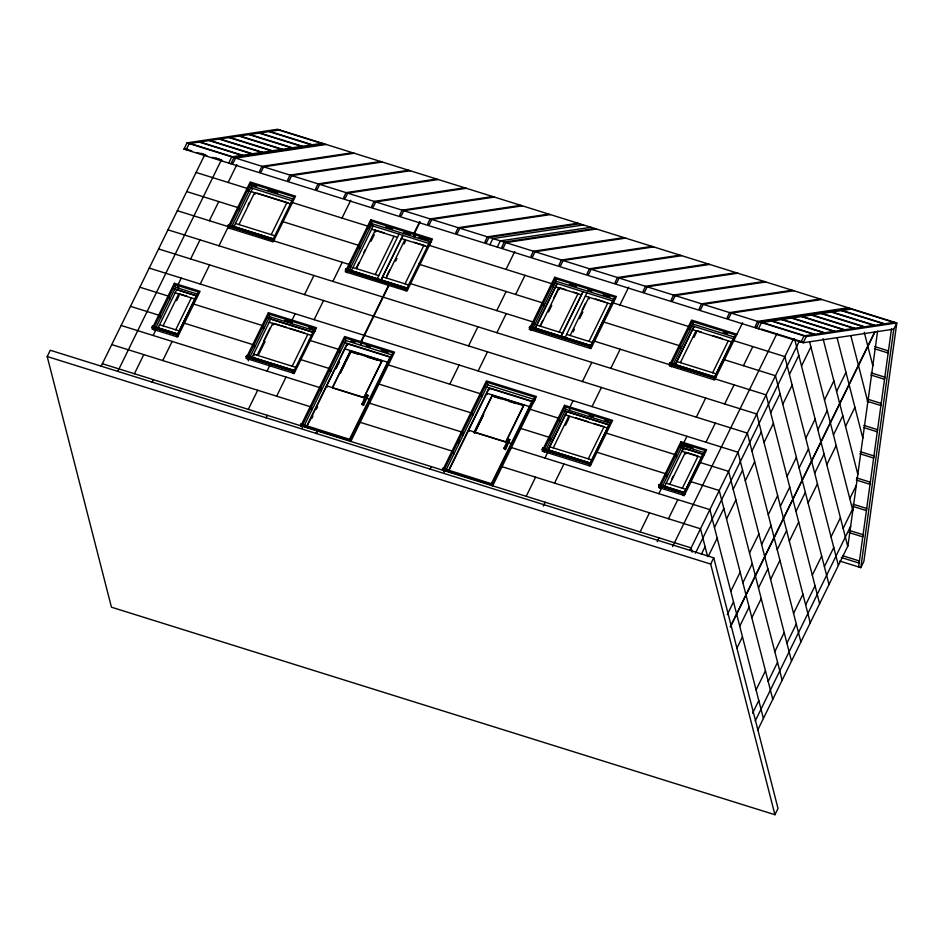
<?xml version="1.0" encoding="UTF-8"?>
<svg xmlns="http://www.w3.org/2000/svg" width="944" height="944" viewBox="0 0 944 944"><rect width="100%" height="100%" fill="white"/><g stroke="black" fill="none" stroke-linecap="round" stroke-linejoin="round"><path stroke-width="1.42" d="M877.613 330.99L847.936 545.903L757.584 730.349M858.615 567.002L891.549 328.5M893.767 329.149L860.81 567.686L863.866 561.456L896.8 322.954L277.595 129.269L187.018 142.874L183.962 149.105L803.191 342.755L893.767 329.149L896.8 322.954L806.223 336.571L187.018 142.874M47.2 356.537L50.28 350.259L713.758 557.81L778.009 808.453L774.93 814.731L111.451 607.193L47.2 356.537L710.69 564.075L774.93 814.731M186.157 149.789L189.213 143.559L279.813 129.965M101.126 366.284L204.4 155.453M117.752 371.476L221.439 159.819M228.708 163.1L231.752 156.869M230.902 163.784L233.97 157.565L324.547 143.948M152.161 327.367L177.649 334.766L152.161 327.367L152.586 326.105L177.838 333.999L177.944 335.899L176.469 334.978L176.894 333.704L177.378 334.86M153.636 328.288L152.692 327.993L153.518 326.4L154.474 328.642M153.117 329.338L174.994 284.675L198.37 291.991L176.493 336.642M155.63 328.193L175.667 287.306L174.994 284.675M134.414 373.753L143.783 354.625M153.152 335.498L155.76 330.164M181.26 278.102L177.637 285.501L178.31 288.132L178.829 287.082M190.629 258.975L200.01 239.847M209.379 220.719L218.748 201.591M228.118 182.463L236.861 164.61M158.049 327.875L176.729 289.596M163.088 325.833L178.723 293.938M176.634 300.664L179.136 295.555M175.726 329.786L191.349 297.891M228.047 226.1L273.158 239.634L273.453 240.755L273.335 238.867L272.91 240.13L227.988 225.84L228.472 224.837L274.574 239.221M152.137 382.237L153.388 379.689M162.757 360.561L172.138 341.433M200.246 284.038L209.615 264.91M218.984 245.782L250.231 182.003L295.566 196.175L273.17 241.876L227.834 227.705M229.003 228.07L250.88 183.407L293.879 196.859L272.002 241.511M177.673 333.916L196.364 295.743L173.92 288.722M231.445 227.091L251.552 186.039L250.88 183.407M233.947 226.607L252.614 188.328M248.083 205.013L249.334 202.464M238.985 224.566L254.609 192.67L255.022 194.287M271.235 234.655L286.858 202.759M246.195 356.785L294.115 371.193L246.195 356.785L246.62 355.522L294.292 370.426L294.41 372.325L293.466 372.03M247.163 358.755L269.028 314.092L314.836 328.418L292.959 373.081M249.676 357.611L269.713 316.724L269.028 314.092M252.095 357.292L270.763 319.013M263.73 340.796L269.984 328.052M257.134 355.251L272.757 323.355L273.17 324.972M258.798 354.319L265.052 341.563M248.307 409.377L257.677 390.25M267.046 371.122L269.665 365.788M295.165 313.738L291.543 321.137L292.215 323.757M304.534 294.611L313.904 275.471M342.023 218.088L350.767 200.234M266.043 417.862L267.294 415.313M276.663 396.185L286.032 377.057M314.151 319.674L323.521 300.546M332.89 281.418L342.259 262.29M292.192 366.213L307.815 334.318M345.492 270.185L406.699 289.336L345.421 269.925L345.917 268.922L408.374 288.427M346.448 272.155L371.44 221.12L430.794 239.682L405.79 290.717M348.938 271.07L372.113 223.752L371.44 221.12M351.38 270.692L373.175 226.041M356.171 268.19L358.755 262.916M363.912 252.378L365.21 249.735M356.419 268.651L375.169 230.383L375.582 232M371.063 241.239L374.296 234.643M300.522 425.248L300.947 423.986L350.531 439.644L350.602 441.379L350.307 440.246L300.522 425.248L350.059 440.754L350.531 439.644M300.829 425.803L344.572 336.512L394.568 352.159L350.826 441.45M375.252 274.539L394.002 236.271M301.997 426.169L345.221 337.928L392.893 352.844L349.669 441.084L349.374 439.951M304.546 424.977L345.893 340.56L345.221 337.928M377.222 278.775L399.017 234.124M306.906 425.697L347.215 343.415L347.687 345.244M306.847 426.546L347.368 343.84L390.084 357.21M311.673 418.617L312.96 415.985M316.334 409.236L317.609 406.628M336.17 368.608L337.456 365.965M338.094 364.832L339.368 362.225M386.58 276.179L389.813 269.595M332.382 387.606L350.507 350.613L350.826 351.876L346.295 361.115M386.19 277.961L404.941 239.693L405.354 241.31L404.056 243.953M340.395 372.691L350.755 351.557M340.477 373.01L345.008 363.759M395.654 261.11L396.952 258.467M315.91 433.461L317.16 430.912M388.491 285.312L360.396 342.672L361.068 345.303M419.632 221.746L413.496 234.277L414.168 236.909M316.358 433.603L317.609 431.054M388.94 285.442L360.844 342.814L361.517 345.445M420.08 221.887L413.944 234.419L414.617 237.038L415.124 236M405.023 283.849L423.773 245.582M406.014 288.545L407.242 289.961L407.124 288.073M363.9 397.459L382.013 360.466M362.012 403.961L366.52 394.757L367.924 395.206L363.605 405.188L362.012 403.961L363.605 405.188M362.213 404.752L366.52 394.757M363.405 404.41L367.924 395.206M390.214 356.856L349.056 440.199L349.551 439.196L350.023 440.341M489.877 244.756L492.91 238.561L583.486 224.955M497.299 247.068L500.332 240.885L590.909 227.268M449.792 384.161L459.162 365.033M468.531 345.905L477.9 326.777M506.019 269.382L514.763 251.529M496.768 310.611L506.137 291.484M430.039 469.168L431.29 466.619M478.148 370.968L487.517 351.841M496.886 332.713L506.255 313.585M515.625 294.457L524.994 275.329M442.382 469.628L442.807 468.366L492.39 484.012L492.461 485.747L492.166 484.626L442.382 469.628L491.93 485.122L492.39 484.012M442.689 470.183L486.431 380.892L536.44 396.539L492.697 485.818M443.857 470.549L443.751 468.649L443.255 469.664L444.294 472.224M444.482 469.274L487.092 382.308L534.752 397.212L491.529 485.464L491.234 484.331M458.3 442.925L459.575 440.317M445.78 470.619L487.765 384.928L487.092 382.308M448.766 470.065L489.075 387.783L489.547 389.612M448.707 470.926L489.228 388.22L531.944 401.578M492.367 394.993L474.254 431.974L474.572 433.237L483.635 414.735M474.49 432.918L483.552 414.428M529.442 327.733L590.897 346.377L529.442 327.733L529.867 326.459L591.074 345.61L591.192 347.51L589.717 346.59L590.142 345.315L591.546 346.767M530.398 329.692L555.391 278.669L614.745 297.23L589.74 348.253M532.888 328.606L556.063 281.288L555.391 278.669M540.121 325.727L542.706 320.453M553.68 298.056L558.836 287.519L565.586 289.631M540.369 326.187L559.119 287.92L559.532 289.537M548.547 311.968L551.78 305.372M559.202 332.087L577.952 293.808M505.76 441.839L523.873 404.846M503.872 448.341L508.379 439.137L509.784 439.574L505.477 449.568L503.872 448.341L505.477 449.568M505.276 448.778L509.784 439.574M561.149 336.206L582.967 291.661M561.173 336.312L582.991 291.767M532.074 401.235L490.927 484.567L491.411 483.564L491.895 484.72M565.09 337.539L586.897 292.888M582.153 309.998L585.374 303.413M570.141 335.498L588.891 297.23L589.304 298.847M573.138 331.84L574.436 329.208M579.604 318.647L582.837 312.051M588.973 341.398L607.724 303.118M590.909 345.528L612.739 300.971L554.317 282.704M542.316 449.415L590.236 463.823L542.316 449.415L542.741 448.152L590.413 463.056L590.519 464.955L589.056 464.035L589.481 462.761L590.885 464.212M543.791 450.335L542.859 450.04L543.72 448.601M543.272 451.374L565.149 406.722L610.957 421.048L589.08 465.699M545.797 450.241L565.822 409.354L565.149 406.722M548.181 449.816L566.884 411.643L608.974 424.906M548.204 449.91L566.907 411.749M526.209 496.308L535.578 477.18M544.948 458.052L547.555 452.719M573.055 400.657L569.433 408.068L570.105 410.687M582.436 381.529L591.805 362.402M619.913 305.018L628.657 287.165M553.255 447.869L568.878 415.974L569.291 417.602M565.539 425.248L568.666 418.876M543.319 506.067L545.184 502.243M554.565 483.116L563.934 463.988M592.041 406.604L601.411 387.465M610.792 368.337L620.161 349.209M588.313 458.843L603.936 426.948M590.271 463.067L608.951 424.8L564.075 410.77M669.473 364.183L714.584 377.706L669.473 364.183L669.898 362.909L716 377.293M670.429 366.142L692.306 321.491L735.305 334.943L713.428 379.594M672.871 365.175L692.979 324.122L692.306 321.491M694.041 326.412L675.338 364.573L694.064 326.518M680.4 362.638L696.035 330.742M693.946 337.468L696.448 332.371M712.661 372.727L728.284 340.831M658.77 485.841L684.27 493.24L658.77 485.841L659.195 484.579L684.447 492.473L684.553 494.361L683.621 494.078M660.245 486.762L659.313 486.467L660.127 484.862L660.611 486.018L659.195 484.579M659.726 487.8L681.603 443.149L704.991 450.465L683.114 495.116M714.62 376.963L733.299 338.684M714.761 376.951L714.879 378.839L714.584 377.706M640.103 531.932L649.472 512.804M658.853 493.677L661.461 488.343M662.251 486.667L682.276 445.78L681.603 443.149M686.961 436.293L683.338 443.692L684.011 446.323M696.33 417.165L705.699 398.038M742.562 322.789L714.596 379.96L669.261 365.776L691.645 320.075L736.981 334.259M664.67 486.349L683.338 448.07L703.009 454.324M671.939 478.785L673.178 476.224M669.709 484.307L685.332 452.412L685.745 454.029M756.238 328.123L759.295 321.892L849.871 308.275M758.433 328.807L761.489 322.577L852.09 308.971M682.347 488.249L697.97 456.365M657.213 541.703L659.089 537.868M668.458 518.74L677.827 499.612M705.947 442.229L715.316 423.101M724.685 403.973L734.054 384.845M743.435 365.717L752.805 346.59M684.306 492.485L702.985 454.217M672.624 546.517L776.947 333.586M689.875 550.446L793.585 338.754M695.445 553.231L799.308 341.221M800.984 342.117L804.028 335.875L894.605 322.27M803.179 342.802L806.223 336.571M701.345 554.34L705.085 546.682M714.455 527.554L723.836 508.427M733.205 489.299L742.574 470.171M751.943 451.043L761.312 431.915M770.682 412.788L780.063 393.66M789.432 374.532L798.801 355.392M708.437 556.028L717.18 538.174M726.55 519.047L735.919 499.919M745.3 480.791L754.669 461.663M764.038 442.535L773.407 423.408M782.777 404.28L792.146 385.152M801.527 366.012L810.896 346.885M710.69 564.075L713.758 557.81M730.798 591.274L740.167 572.147M749.536 553.019L758.905 533.891M768.274 514.763L777.644 495.635M787.025 476.508L796.394 457.38M805.763 438.252L815.132 419.124M824.501 399.996L833.871 380.857M727.269 614.65L733.512 601.894M742.881 582.767L752.262 563.639M761.631 544.511L771 525.383M780.369 506.255L789.739 487.128M799.108 468L808.489 448.872M817.858 429.744L827.227 410.616M836.596 391.477L845.966 372.349M730.349 626.686L874.663 332.099M730.42 626.934L874.734 332.347M739.742 626.214L749.123 607.086M758.492 587.959L767.861 568.831M777.231 549.691L786.6 530.563M795.969 511.436L805.35 492.308M814.719 473.18L824.088 454.052M833.458 434.924L842.827 415.797M736.851 648.304L742.468 636.834M751.837 617.706L761.206 598.579M770.587 579.451L779.956 560.311M789.326 541.183L798.695 522.056M808.064 502.928L817.433 483.8M826.814 464.672L836.183 445.544M845.553 426.417L854.922 407.289M756.085 689.934L765.454 670.806M774.823 651.679L784.193 632.551M793.562 613.423L802.931 594.295M812.3 575.156L821.681 556.028M831.05 536.9L840.42 517.772M849.789 498.644L856.291 485.369M752.557 713.31L758.799 700.554M768.168 681.426L777.549 662.299M786.918 643.171L796.288 624.043M805.657 604.915L815.026 585.776M824.395 566.648L833.776 547.52M843.145 528.392L852.515 509.264M755.2 721.051L850.662 526.186M183.962 149.105L186.865 148.633M231.728 156.857L322.329 143.264M326.187 144.467L235.611 158.073L233.18 163.029L231.551 162.521M352.572 152.716L261.995 166.333L259.576 171.289L261.205 171.796L263.636 166.84L354.212 153.235M380.597 161.483L290.032 175.1L287.601 180.056L289.23 180.564L291.661 175.608L382.237 162.002M408.634 170.25L318.057 183.868L315.626 188.824L317.267 189.331L319.686 184.375L410.262 170.77M436.659 179.018L346.082 192.635L343.651 197.591L345.292 198.098L347.711 193.142L438.287 179.537M464.684 187.785L374.107 201.402L371.676 206.358L373.317 206.866L375.747 201.91L466.312 188.304M492.709 196.553L402.132 210.17L399.713 215.126L401.342 215.633L403.772 210.677L494.349 197.072M520.734 205.32L430.157 218.937L427.738 223.881L429.367 224.401L431.797 219.445L522.374 205.839M548.759 214.087L458.194 227.705L455.763 232.649L457.392 233.168L459.822 228.212L550.399 214.595M577.964 223.221L487.387 236.838L484.968 241.794L486.597 242.301L489.027 237.345L579.604 223.74M594.791 228.483L504.214 242.101L501.795 247.057L503.423 247.564L505.854 242.608L596.431 229.003M623.996 237.617L533.419 251.234L531 256.19L532.628 256.697L535.059 251.741L625.636 238.136M652.021 246.384L561.444 260.001L559.025 264.957L560.653 265.465L563.084 260.509L653.661 246.903M680.046 255.151L589.481 268.769L587.05 273.725L588.678 274.232L591.109 269.276L681.686 255.671M708.071 263.919L617.506 277.536L615.075 282.492L616.715 282.999L619.134 278.043L709.711 264.438M736.108 272.686L645.531 286.303L643.1 291.259L644.74 291.767L647.159 286.811L737.736 273.205M764.133 281.454L673.556 295.071L671.125 300.027L672.765 300.534L675.196 295.578L765.761 281.973M792.158 290.221L701.581 303.838L699.162 308.794L700.79 309.302L703.221 304.346L793.798 290.74M820.183 298.988L729.606 312.606L727.187 317.562L728.815 318.069L731.246 313.113L821.823 299.508M848.208 307.756L757.643 321.373L755.212 326.329L756.84 326.836M278.999 130.083L321.491 143.37M851.276 309.089L893.767 322.388M269.842 131.464L312.334 144.751M842.119 310.47L884.611 323.757M269.028 131.582L311.52 144.869M841.305 310.588L883.796 323.886M259.86 132.962L302.363 146.249M832.136 311.968L874.64 325.255M259.057 133.08L301.549 146.367M831.334 312.086L873.825 325.385M249.889 134.461L292.38 147.748M822.165 313.467L864.657 326.754M249.086 134.579L291.578 147.866M821.351 313.585L863.854 326.884M239.918 135.96L282.409 149.246M812.194 314.966L854.686 328.252M239.103 136.078L281.595 149.364M811.38 315.084L853.872 328.382M229.947 137.458L272.438 150.745M802.223 316.464L844.715 329.751M229.132 137.576L271.624 150.863M801.409 316.582L843.901 329.881M219.976 138.957L262.467 152.244M792.24 317.963L834.744 331.261M219.161 139.075L261.653 152.362M791.438 318.081L833.93 331.379M874.734 346.59L888.434 350.873L888.139 353.009L874.439 348.725M209.993 140.455L252.485 153.742M782.269 319.461L824.761 332.76M209.19 140.573L251.682 153.86M781.467 319.579L823.959 332.878M200.022 141.954L242.514 155.241M772.298 320.96L814.79 334.259M199.208 142.072L241.711 155.359M771.484 321.078L813.976 334.377M190.051 143.453L232.543 156.739M762.327 322.459L804.819 335.757M200.801 153.317L204.919 154.604M215.881 158.037L219.999 159.324M187.655 149.577L191.774 150.863M197.249 152.586L206.854 155.583M212.329 157.294L221.923 160.303M761.301 329.019L802.424 341.881M871.1 372.856L884.811 377.14L884.516 379.276L870.805 374.992M252.437 185.378L256.65 186.7M267.86 190.204L277.678 193.272M385.518 227.008L392.468 229.18M403.607 232.661L410.557 234.844M418.9 237.451L428.647 240.496M569.468 284.545L576.418 286.716M587.546 290.209L591.723 291.507M602.85 294.988L609.812 297.171M723.305 332.666L727.517 333.987M251.552 186.039L293.171 199.054M372.113 223.752L431.467 242.313M556.063 281.288L614.037 299.425M692.979 324.122L734.585 337.138M249.806 187.455L291.897 200.718M370.378 225.168L430.193 243.882M691.232 325.527L733.323 338.79M196.081 172.445L248.26 188.765L248.933 191.384L247.765 191.018M291.259 202.205L368.821 226.477L369.493 229.097M428.175 245.039L552.771 284.014L553.444 286.646L552.275 286.28M612.125 302.576L689.686 326.836L690.359 329.468L689.191 329.102M732.686 340.288L784.83 356.608L811.569 460.896M257.134 193.142L287.979 202.795M374.886 229.982L384.338 232.932M414.097 242.242L424.894 245.617M573.681 292.156L577.728 293.431M595.357 298.941L604.797 301.891M697.156 330.778L701.357 332.099M712.578 335.604L722.396 338.684M251.104 191.573L290.363 203.857M371.665 229.286L397.507 237.369M401.436 238.596L427.278 246.679M555.615 286.823L581.457 294.906M585.386 296.133L611.228 304.216M692.53 329.645L731.789 341.929M867.477 399.111L881.189 403.407L880.894 405.542L867.182 401.247M186.711 191.573L238.891 207.892L239.564 210.512M281.89 221.344L359.452 245.605L360.124 248.237L358.956 247.871M418.794 264.167L543.402 303.142L544.074 305.773L542.906 305.408M602.756 321.703L680.317 345.976L680.99 348.596L679.822 348.23M723.316 359.416L775.461 375.736L802.199 480.024M235.481 223.468L274.739 235.74M676.907 361.54L716.166 373.824M228.472 224.837L273.382 239.021M669.898 362.909L714.809 377.104M273.819 240.024L272.403 238.572L271.919 239.575M714.301 377.812L715.233 378.096M227.988 225.84L272.91 240.13M669.402 363.924L714.337 378.214M177.342 210.701L229.522 227.02M409.425 283.294L534.033 322.27L534.705 324.901L533.537 324.535M593.375 340.831L670.948 365.104M863.854 425.378L877.554 429.662L877.259 431.797L863.559 427.514M352.914 267.553L378.756 275.636M382.686 276.863L408.528 284.946M536.865 325.09L562.707 333.173M566.636 334.4L592.478 342.495M349.587 266.999L350.755 267.364L350.082 264.733L272.521 240.472L272.226 239.339M407.171 288.227L345.917 268.922M591.121 345.764L529.867 326.459M407.607 289.218L406.191 287.778L405.708 288.781M345.421 269.925L406.699 289.336M529.372 327.474L590.649 346.873M346.955 271.105L345.728 269.689M530.906 328.654L529.678 327.226M167.973 229.829L382.757 297.018M383.205 297.148L756.722 413.991L783.449 518.291M860.22 451.645L873.932 455.928L873.637 458.064L859.925 453.769M158.604 248.956L747.353 433.119L800.878 641.955M856.597 477.9L870.309 482.195L870.014 484.319L856.302 480.036M149.235 268.084L364.018 335.273M364.467 335.415L737.984 452.247L764.711 556.547M284.616 320.453L291.625 322.647M308.452 327.91L312.653 329.22M350.885 341.185L355.015 342.471M366.024 345.917L370.154 347.203M381.164 350.649L388.043 352.808M589.139 415.714L593.351 417.024M604.561 420.528L608.774 421.85M683.173 445.12L692.99 448.188M175.667 287.306L197.674 294.186M269.713 316.724L315.508 331.049M345.893 340.56L392.173 355.027M487.765 384.928L535.425 399.843M565.822 409.354L610.237 423.242M682.276 445.78L704.307 452.672M267.966 318.14L314.234 332.607M680.53 447.196L704.377 454.654M176.752 289.702L196.399 295.85M270.786 319.119L312.853 332.276M343.946 342.389L390.733 357.021M485.806 386.769L533.974 401.825M852.975 504.167L866.675 508.45L866.38 510.586L852.68 506.303M179.844 293.973L186.865 296.168M273.878 323.391L286.504 327.332M289.301 328.217L304.723 333.043M575.604 417.767L588.23 421.72M593.835 423.467L603.653 426.546M686.453 452.447L697.687 455.952M175.218 292.841L194.853 298.988M269.252 322.258L311.319 335.415M565.373 414.888L607.44 428.045M681.828 451.315L701.475 457.451M344.902 348.867L387.618 362.225M529.478 406.604L486.762 393.235L487.092 394.498M352.124 351.982L380.892 360.986M493.983 396.362L522.752 405.354M349.363 351.416L359.003 354.425M367.275 357.009L376.916 360.03M493.972 396.645L500.863 398.805M509.135 401.389L516.026 403.548M139.854 287.212L169.247 296.404L169.92 299.036M192.623 303.72L263.293 325.822L263.966 328.453L262.798 328.087M309.089 340.147L339.474 349.658L340.147 352.289L338.99 351.923M387.146 364.573L481.346 394.037L482.018 396.657L480.85 396.291M529.006 408.941L559.403 418.452L560.075 421.083L558.907 420.717M605.21 432.777L675.857 454.878L676.541 457.51M699.244 462.194L728.615 471.375L755.342 575.675M849.34 530.434L863.052 534.717L862.757 536.853L849.045 532.558M130.484 306.34L159.878 315.532L160.551 318.163M183.254 322.848L253.912 344.949L254.585 347.581M299.72 359.275L330.105 368.785L330.778 371.417L329.609 371.051M377.777 383.701L471.976 413.165L472.649 415.785M519.637 428.069L550.033 437.579L550.706 440.211L549.538 439.845M595.841 451.905L666.488 474.006L667.16 476.637L666.004 476.295M689.875 481.322L719.234 490.502L745.972 594.803M159.595 324.736L179.23 330.884M295.696 367.31L253.629 354.153L254.042 355.77M549.75 446.783L591.805 459.94M666.204 483.21L685.84 489.346M152.586 326.105L177.873 334.152M246.62 355.522L294.339 370.591M542.741 448.152L590.448 463.221M659.242 484.732L684.483 492.626M293.832 371.287L294.764 371.582M684.919 493.629L683.515 492.178L683.019 493.181L684.058 495.753M152.09 327.108L177.413 335.262M246.136 356.525L293.867 371.7M542.245 449.155L589.988 464.318M658.711 485.582L684.022 493.736M247.67 357.705L246.443 356.289M366.72 395.548L368.125 395.984M369.505 399.218L326.777 385.848L327.108 387.111M511.365 443.586L468.649 430.228L468.967 431.479M121.115 325.468L320.736 387.913L321.408 390.545L320.24 390.179M368.408 402.828L462.595 432.293L463.268 434.913L462.1 434.547M510.267 447.196L709.864 509.63L736.603 613.93M842.98 555.827L859.429 560.984L859.134 563.108L841.316 557.538M839.759 561.055L860.834 567.639M111.746 344.595L311.367 407.041L312.039 409.672L310.871 409.307M359.039 421.956L453.226 451.421L453.899 454.052M500.898 466.324L700.495 528.77L707.634 556.594M300.463 424.989L350.956 440.636M442.323 469.369L492.827 485.015M102.377 363.723L691.126 547.898L692.223 552.169M671.786 365.458L670.83 363.204L670.334 364.207L671.373 366.779M669.933 363.074L670.004 364.809L669.721 363.676M531.271 327.91L530.799 326.754L530.304 327.757L531.342 330.329M542.788 448.306L543.213 449.297M347.793 271.471L346.849 269.217L346.354 270.22L347.392 272.792M228.519 224.991L229.888 226.277L229.404 225.132L228.59 226.725L228.295 225.592M302.363 425.425L301.879 424.281L301.396 425.284M248.06 357.021L248.968 359.109M246.667 355.676L247.104 356.667M152.621 326.258L153.058 327.261M864.256 332.312L867.796 346.129M867.855 346.377L872.822 365.717M850.886 335.852L858.426 365.257M858.485 365.505L867.819 401.908M837.116 337.822L849.057 384.385M849.116 384.633L862.816 438.11M823.062 338.684L839.676 403.513M839.747 403.761L857.825 474.301M809.539 341.622L830.307 422.641M830.378 422.888L852.821 510.492M794.565 338.849L847.736 546.316M811.628 461.144L838.366 565.444M802.258 480.284L828.997 584.572M792.83 499.164L766.091 394.863L713.935 378.544L713.865 376.809M792.889 499.411L819.616 603.7M783.52 518.539L810.247 622.828M764.782 556.795L791.509 661.095M755.401 575.923L782.139 680.223M746.031 595.05L772.77 699.351M736.662 614.178L763.389 718.478M683.338 448.07L683.81 449.899M684.27 493.24L684.553 494.361M660.67 488.437L659.644 485.877M659.018 485.334L659.313 486.467M590.897 346.377L591.192 347.51M590.236 463.823L590.519 464.955M544.216 452.011L543.189 449.438M542.564 448.907L542.859 450.04M406.947 288.84L407.242 289.961M442.807 468.366L442.925 470.254L442.63 469.121M294.115 371.193L294.41 372.325M293.395 370.296L292.864 371.145M293.183 370.898L293.903 373.706M301.702 425.048L302.422 427.856M300.947 423.986L301.065 425.874L300.77 424.753M229.947 228.696L228.92 226.135M247.599 355.971L247.068 356.82L248.461 360.785M177.649 334.766L177.944 335.899M154.061 329.963L153.022 327.403M152.409 326.872L152.692 327.993M174.333 283.271L151.949 328.972L177.661 337.008L200.057 291.307L174.333 283.271M268.379 312.688L245.995 358.39L294.127 373.446L316.511 327.745L268.379 312.688M370.791 219.716L345.28 271.789L406.958 291.082L432.47 239.009L370.791 219.716M402.946 235.351L381.116 279.896L402.97 235.457M350.59 350.932L332.465 387.913L363.971 397.778L382.096 360.785L350.59 350.932M492.449 395.3L474.336 432.293L505.842 442.146L523.955 405.165L492.449 395.3M554.742 277.253L529.23 329.326L590.909 348.619L616.42 296.546L554.742 277.253M557.125 283.578L535.307 328.123L557.149 283.684M564.5 405.306L542.104 451.008L590.248 466.065L612.632 420.363L564.5 405.306M680.954 441.745L658.558 487.446L684.282 495.482L706.667 449.781L680.954 441.745"/></g></svg>
